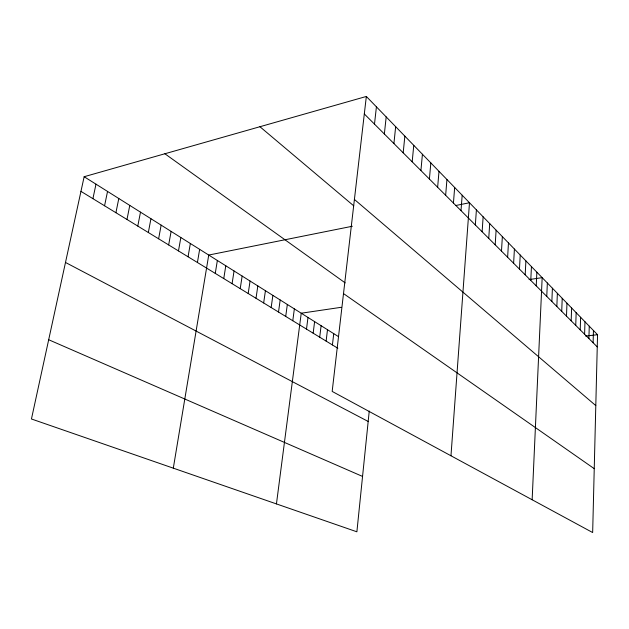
<?xml version="1.0" encoding="UTF-8"?>
<svg xmlns="http://www.w3.org/2000/svg" width="629" height="629" viewBox="0 0 629 629"><rect width="100%" height="100%" fill="white"/><g stroke="black" fill="none" stroke-linecap="round" stroke-linejoin="round"><path stroke-width="0.94" d="M366.337 96.457L597.55 334.722L592.66 532.543L332.175 391.419L366.337 96.457L84.144 176.718L31.45 418.985L356.887 531.804L369.247 411.02M593.123 342.766L593.446 330.484M588.909 338.559L589.255 326.168M584.608 334.258L584.978 321.765M580.221 329.871L580.614 317.268M575.747 325.39L576.156 312.676M571.171 320.814L571.612 307.99M566.501 316.143L566.965 303.202M561.728 311.371L562.216 298.311M556.846 306.488L557.365 293.311M551.861 301.503L552.411 288.208M546.766 296.408L547.348 282.987M532.142 499.756L542.167 277.648L529.02 279.591M536.222 285.865L536.867 272.184M530.766 280.408L531.45 266.602M525.184 274.826L525.899 260.886M519.468 269.11L520.222 255.036M513.618 263.26L514.412 249.045M507.627 257.269L508.46 242.912M501.486 251.128L502.359 236.63M495.196 244.83L496.108 230.19M488.741 238.383L489.708 223.586M482.121 231.763L483.135 216.824M475.335 224.978L476.405 209.882M450.969 455.781L469.486 202.758L455.876 205.486M461.002 210.644L462.181 195.226M453.43 203.073L454.665 187.481M445.646 195.281L446.944 179.524M437.635 187.277L439.003 171.34M429.403 179.037L430.834 162.919M420.919 170.553L422.421 154.254M412.184 161.818L413.764 145.338M403.189 152.823L404.848 136.147M393.919 143.554L395.657 126.681M384.358 133.985L386.19 116.915M374.491 124.125L376.417 106.851M332.419 344.951L333.747 333.653M326.121 341.099L327.489 329.714M319.705 337.183L321.104 325.704M313.163 333.189L314.61 321.616M306.504 329.116L307.99 317.456M276.446 503.915L301.236 313.211L341.264 307.298M292.784 320.735L294.356 308.886M285.715 316.426L287.335 304.467M278.513 312.023L280.18 299.97M271.162 307.534L272.876 295.378M263.661 302.958L265.43 290.7M256.011 298.28L257.827 285.92M248.196 293.507L250.067 281.037M240.223 288.64L242.149 276.06M232.077 283.663L234.059 270.973M223.759 278.576L225.795 265.776M215.26 273.387L217.359 260.477M173.305 468.165L208.734 255.052L352.35 226.251M197.42 262.49L199.652 249.343M188.055 256.774L190.359 243.494M178.471 250.916L180.845 237.518M168.658 244.933L171.119 231.401M158.618 238.792L161.15 225.135M148.334 232.51L150.944 218.719M137.79 226.07L140.495 212.146M126.987 219.474L129.778 205.408M115.917 212.712L118.802 198.505M104.563 205.777L107.543 191.428M92.911 198.662L95.993 184.171M585.575 336.043L597.55 334.722M48.685 339.739L362.556 476.436M65.495 262.458L368.177 421.461M80.96 191.365L337.828 348.254M84.144 176.718L338.355 336.554M343.505 293.578L594.24 468.668M164.877 153.759L345.187 282.893M259.926 126.72L353.765 205.864M354.41 199.44L595.797 405.603M364.309 113.943L597.251 346.894"/></g></svg>
